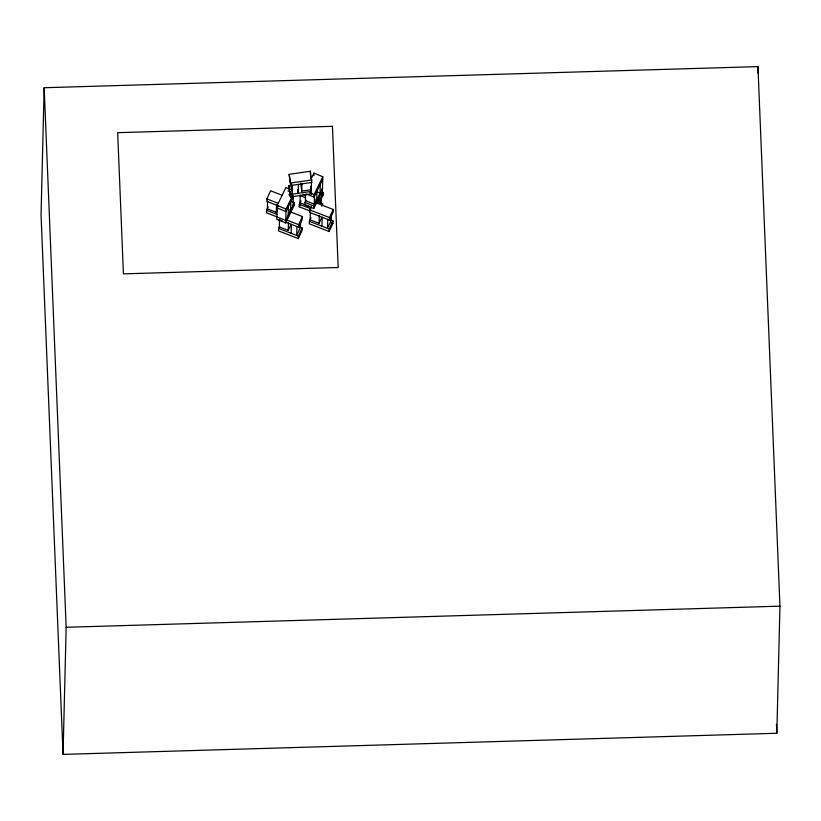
<?xml version="1.0" encoding="UTF-8"?>
<svg xmlns="http://www.w3.org/2000/svg" width="821" height="821" viewBox="0 0 821 821"><rect width="100%" height="100%" fill="white"/><g stroke="black" fill="none" stroke-linecap="round" stroke-linejoin="round"><path stroke-width="1.23" d="M44.16 87.734L41.05 214.835L63.053 754.386L776.84 733.266L779.95 606.165L757.947 66.614L44.16 87.734L66.162 627.285L63.053 754.386M268.21 206.841L266.599 210.309L266.538 212.824L277.036 216.888M282.301 195.316L270.643 190.79L266.876 198.887L266.825 201.391L278.473 205.917M267.564 201.186L267.379 208.832L276.297 212.29L277.703 209.252M276.297 212.29L276.482 204.655M292.512 190.256L285.882 187.557L277.18 205.424L276.841 219.361L285.687 222.963L294.39 205.096L294.452 202.592L292.235 201.689M279.643 226.083L278.565 228.392L278.504 230.896L298.321 238.593L302.077 230.496L302.138 227.992L299.809 227.078M279.53 219.269L279.345 226.914L288.253 230.373L290.613 225.313M285.687 222.963L286.026 209.027L292.553 195.624M288.192 215.43L288.417 206.512M292.44 185.269L292.225 194.187L289.136 174.329L310.359 171.23L311.867 182.436L288.859 185.751L290.367 196.958L311.59 193.859L310.749 186.377M288.253 230.373L288.448 222.727M290.706 182.95L290.644 185.495L289.136 174.329M290.367 196.958L288.859 185.751M290.85 201.566L290.634 210.484L287.319 209.139M291.137 233.277L291.352 224.359M293.087 205.466L293.302 196.547L288.879 194.741M296.925 226.524L296.709 235.442L300.476 227.335L300.599 222.245M298.413 184.397L298.187 193.315L297.52 189.589M298.321 238.593L298.382 236.089L302.138 227.992M285.78 222.193L298.598 227.171L298.659 224.656L302.426 216.559L289.597 211.582M309.712 210.864L299.224 206.789L299.285 204.285L300.897 200.806L300.065 202.797L308.983 206.266M300.065 202.797L300.25 195.162M300.804 183.134L301.728 191.119L311.272 189.723L311.467 182.077M301.728 191.119L301.912 183.473M302.426 216.559L302.364 219.074L298.598 227.171M306.038 200.18L304.95 202.418L304.889 204.922L313.735 208.524L322.437 190.657L322.776 176.731L313.93 173.128L311.21 178.711L310.749 176.217M305.566 194.208L305.412 200.57L314.258 204.172L316.711 199.144L316.927 190.236L314.474 195.254L314.258 204.172M310.297 173.734L310.359 171.23M311.005 217.842L309.394 221.311L309.332 223.815L329.149 231.512L332.916 223.415L332.977 220.9L330.647 219.997M311.292 206.41L309.671 209.889L309.609 212.393L329.426 220.09L333.193 211.992L333.254 209.478L314.607 202.243M310.359 212.187L310.174 219.833L319.092 223.291L321.442 218.232M313.868 175.632L313.93 173.128M313.735 208.524L313.796 206.02L322.499 188.153M306.274 193.951L314.022 197.102L314.074 194.587L322.776 176.731M316.988 202.151L319.318 203.054L319.379 200.55L323.146 192.453L320.816 191.55M319.092 223.291L319.277 215.646M320.272 184.263L320.057 193.181L316.732 191.827M321.196 203.228L321.319 198.128M321.965 226.196L322.181 217.278M319.318 203.054L323.084 194.957L323.146 192.453M327.764 219.433L327.538 228.351L331.304 220.254L331.458 213.891M329.149 231.512L329.211 229.008L332.977 220.9M329.426 220.09L329.488 217.575L333.254 209.478M757.793 72.966L757.947 66.614M299.224 206.789L300.301 204.48M317.645 202.407L319.256 198.939M321.791 206.194L322.869 203.875L320.539 202.972M278.093 205.927L277.118 207.939L285.965 211.531L293.579 195.901M294.452 202.592L285.749 220.449L276.893 216.847M314.022 197.102L322.715 179.235M290.716 183.032L311.929 179.922M290.429 194.454L311.652 191.344M66.162 627.285L779.95 606.165M320.754 194.054L323.084 194.957M303.062 194.218L305.391 195.121M315.88 199.195L319.379 200.55M299.501 195.367L305.33 197.625M299.285 204.285L310.943 208.811M309.671 209.889L329.488 217.575M330.586 222.512L332.916 223.415M266.876 198.887L278.535 203.413M309.394 221.311L329.211 229.008M266.599 210.309L277.098 214.384M285.841 219.679L298.659 224.656M278.781 219.474L282.28 220.828M278.565 228.392L298.382 236.089M309.65 192.791L314.074 194.587M288.027 190.965L290.244 191.868M304.95 202.418L313.796 206.02M277.18 205.424L286.026 209.027M310.707 176.453L311.097 178.629M310.687 188.892L311.59 193.859M776.481 724.296L776.84 733.266M332.433 126.321L117.67 132.674L123.427 273.865L338.19 267.502L332.433 126.321"/></g></svg>
